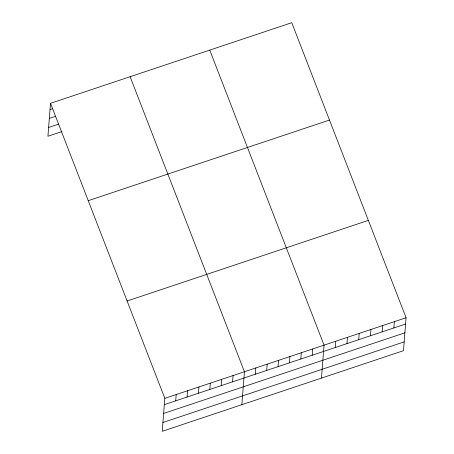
<?xml version="1.0" encoding="UTF-8"?>
<svg xmlns="http://www.w3.org/2000/svg" width="454" height="454" viewBox="0 0 454 454"><rect width="100%" height="100%" fill="white"/><g stroke="black" fill="none" stroke-linecap="round" stroke-linejoin="round"><path stroke-width="0.68" d="M50.519 103.313L164.83 398.357L162.237 431.3L403.481 350.687L406.075 317.743L291.763 22.7L50.519 103.313L47.925 136.257L61.977 131.564M175.709 400.842L176.203 394.554M187.082 397.04L187.576 390.758M198.455 393.238L198.948 386.956M209.827 389.441L210.321 383.153M221.2 385.639L221.694 379.357M232.573 381.837L233.067 375.554M241.846 404.696L244.439 371.752L130.128 76.715M255.318 374.238L255.812 367.956M266.691 370.436L267.185 364.153M278.064 366.639L278.557 360.351M289.436 362.837L289.93 356.555M300.809 359.035L301.303 352.752M312.182 355.238L312.675 348.95M321.46 378.091L324.048 345.148L209.742 50.11M335.273 347.52L335.767 341.232M346.992 343.604L347.486 337.322M358.711 339.688L359.205 333.406M370.424 335.773L370.924 329.49M382.143 331.857L382.637 325.575M393.862 327.941L394.356 321.659M50.025 109.601L52.698 108.705M49.333 118.398L55.354 116.383M48.618 127.46L58.651 124.107M88.241 200.679L329.485 120.066M127.109 300.991L368.353 220.377M164.83 398.357L406.075 317.743M164.337 404.639L405.581 324.025M163.644 413.441L404.889 332.822M162.929 422.504L404.174 341.885"/></g></svg>
